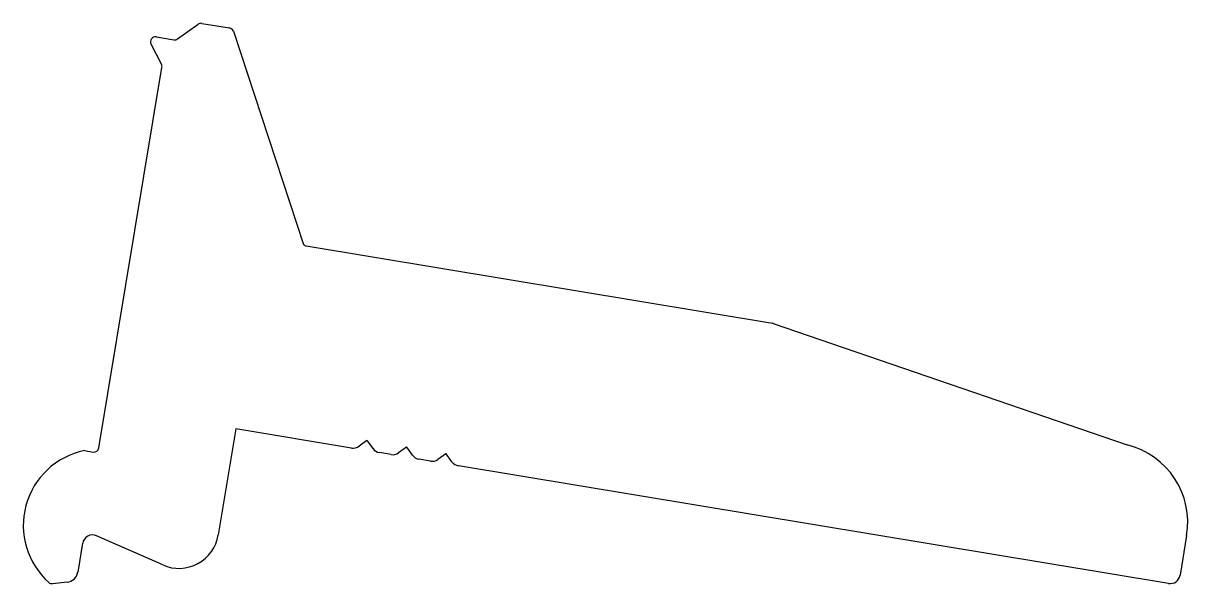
# Model space of a CAD drawing. Extents: x -13.3 to 15.8, y 0.3 to 14.3.
import ezdxf

# ---------------------------------------------------------------- set-up
doc = ezdxf.new("R2010")
doc.units = 0
doc.layers.add('1', color=7, linetype='CONTINUOUS')

msp = doc.modelspace()

# ---------------------------------------------------------------- linework, layer by layer
at = {"layer": '1', "color": 7, "linetype": 'CONTINUOUS'}
for p, q in [((-9.462, 13.93), (-8.95, 14.296)), ((-8.856, 14.318), (-8.161, 14.203)), ((-8.063, 14.119), (-6.314, 8.791)), ((-9.865, 13.294), (-10.125, 13.8)), ((-9.993, 13.981), (-9.555, 13.908)), ((-11.429, 3.704), (-9.853, 13.217)), ((-6.245, 8.754), (5.419, 6.822)), ((5.439, 6.817), (14.292, 3.781)), ((-8.005, 4.181), (-8.444, 1.529)), ((-5.108, 3.701), (-8.005, 4.181)), ((-4.725, 3.885), (-4.922, 3.744)), ((-4.573, 3.686), (-4.714, 3.883)), ((-11.793, 3.637), (-11.573, 3.601)), ((-4.122, 3.537), (-4.411, 3.585)), ((-3.739, 3.721), (-3.935, 3.581)), ((-3.587, 3.523), (-3.727, 3.72)), ((-2.752, 3.558), (-2.949, 3.417)), ((-2.6, 3.359), (-2.741, 3.556)), ((-3.135, 3.374), (-3.424, 3.422)), ((15.327, 0.315), (-2.438, 3.258)), ((-9.835, 0.778), (-11.489, 1.508)), ((15.779, 1.513), (15.614, 0.521)), ((-11.837, 1.32), (-11.958, 0.594)), ((-12.226, 0.345), (-12.588, 0.309))]:
    msp.add_line(p, q, dxfattribs=at)
for centre, radius, start, end in [((-8.877, 14.195), 0.125, 80.5927, 125.5927), ((-10.014, 13.858), 0.125, 80.5927, 207.1733), ((-8.182, 14.08), 0.125, 18.1712, 80.5927), ((-9.534, 14.032), 0.125, 260.5927, 305.5927), ((-9.976, 13.237), 0.125, 350.5927, 27.1733), ((-6.224, 8.878), 0.125, 223.9816, 260.5927), ((5.398, 6.699), 0.125, 71.072, 80.5927), ((-4.72, 3.878), 0.008, 35.5927, 125.5927), ((-11.413, 1.766), 1.909, 101.4859, 228.2915), ((-11.552, 3.724), 0.125, 260.5927, 350.5927), ((-5.067, 3.947), 0.25, 260.5927, 305.5927), ((-4.37, 3.832), 0.25, 215.5927, 260.5927), ((-4.081, 3.784), 0.25, 260.5927, 305.5927), ((-3.734, 3.715), 0.008, 35.5927, 125.5927), ((-3.383, 3.668), 0.25, 215.5927, 260.5927), ((-2.747, 3.551), 0.008, 35.5927, 125.5927), ((13.806, 1.841), 2, 350.5689, 75.9286), ((-3.094, 3.62), 0.25, 260.5927, 305.5927), ((-2.397, 3.505), 0.25, 215.5927, 260.5927), ((-11.59, 1.279), 0.25, 66.1815, 170.5689), ((-9.431, 1.692), 1, 246.1815, 350.5927), ((-12.254, 0.644), 0.3, 275.2687, 350.5689), ((-12.6, 0.434), 0.125, 228.2915, 275.5927), ((15.368, 0.562), 0.25, 260.5689, 350.5689)]:
    msp.add_arc(centre, radius, start, end, dxfattribs=at)

doc.saveas('drawing.dxf')
